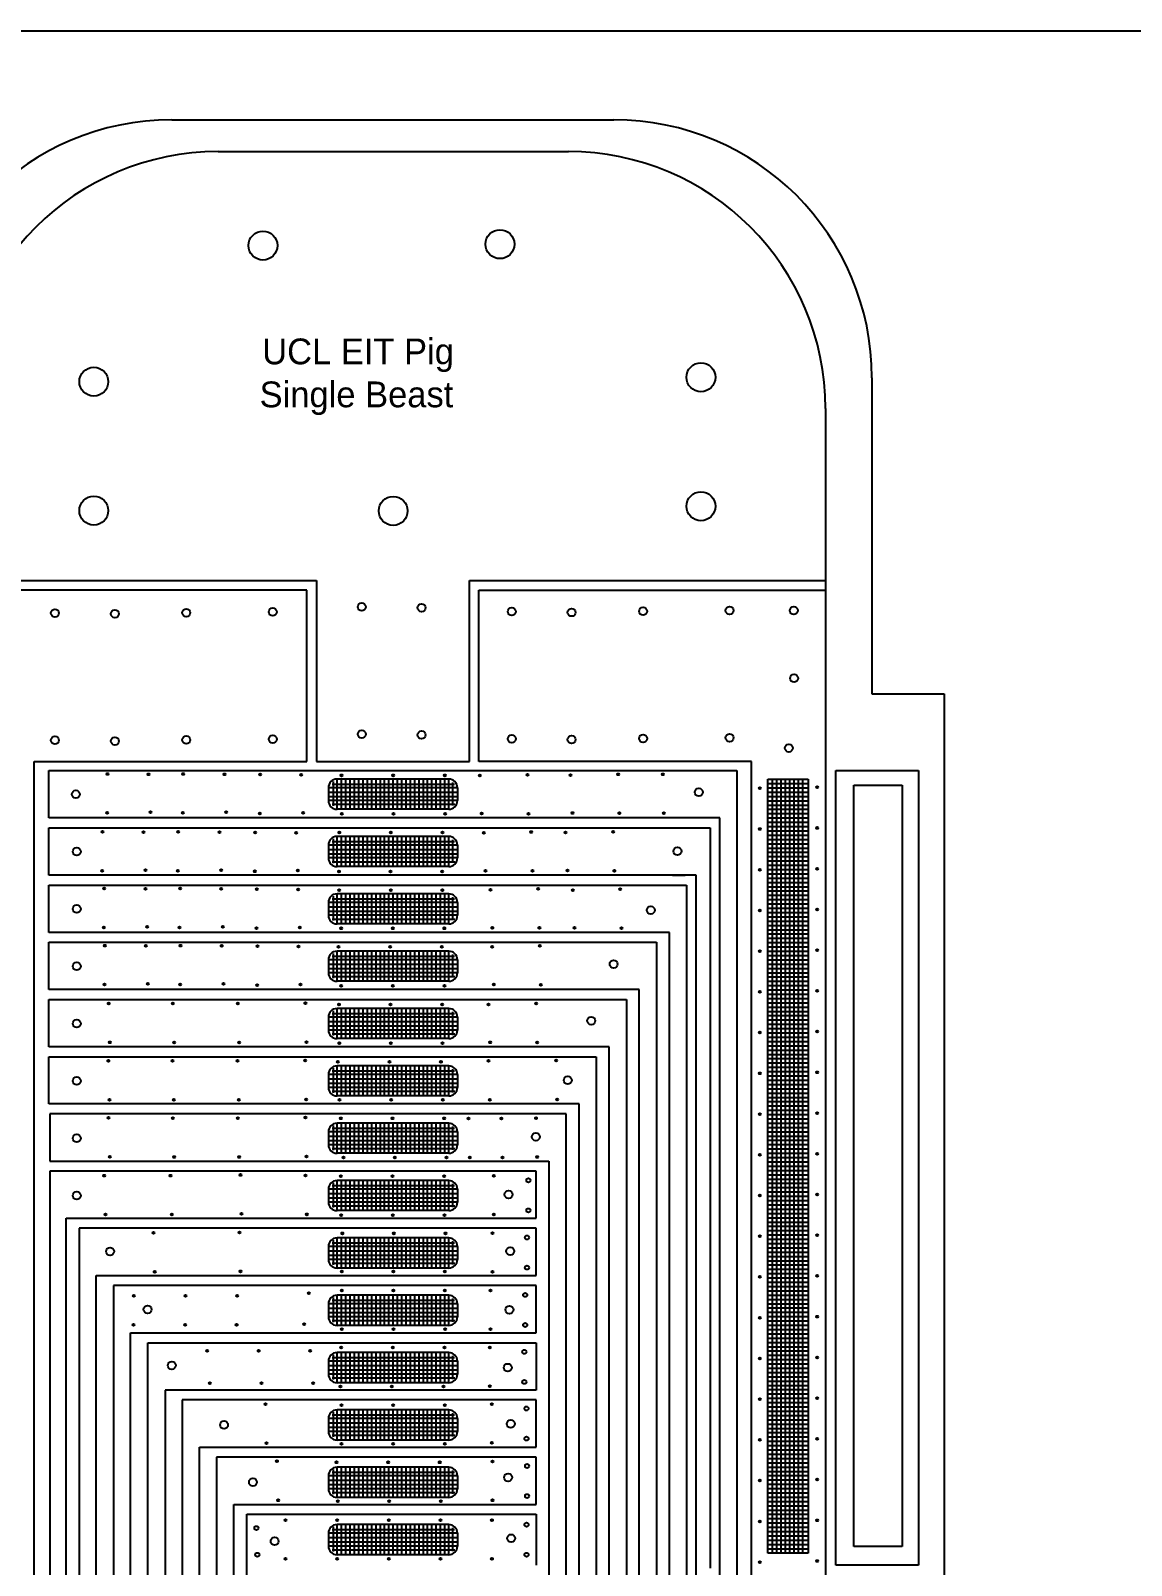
# Model space of a CAD drawing. Header units: millimetres. Extents: x 43.4 to 83.4, y 94.1 to 164.1.
# Drawn here: x 50.63 to 63.42, y 146.22 to 164.07 of the extents above; entities that cross this region are included whole.
import ezdxf

# ---------------------------------------------------------------- set-up
doc = ezdxf.new("R2010")
doc.units = ezdxf.units.MM
for name, color, linetype in [('Foil', 5, 'Continuous'), ('Opening', 1, 'Continuous'), ('Outline', 3, 'Continuous'), ('Pattern', 40, 'Continuous')]:
    doc.layers.add(name, color=color, linetype=linetype)

msp = doc.modelspace()

# ---------------------------------------------------------------- linework, layer by layer
at = {"layer": 'Foil'}
for p, q in [((43.423, 164.072), (83.423, 164.072)), ((52.806, 162.666), (56.878, 162.666)), ((59.867, 159.677), (59.867, 157.677)), ((49.806, 157.677), (53.948, 157.677)), ((53.948, 157.677), (53.948, 157.566)), ((55.726, 157.566), (55.726, 157.677)), ((55.726, 157.677), (59.867, 157.677)), ((59.867, 157.677), (59.867, 157.566)), ((53.837, 157.566), (49.806, 157.566)), ((53.837, 155.574), (53.837, 157.566)), ((53.948, 157.566), (53.948, 155.574)), ((55.726, 155.574), (55.726, 157.566)), ((55.837, 155.574), (55.837, 157.566)), ((55.837, 157.566), (59.867, 157.566)), ((59.867, 157.566), (59.867, 155.574)), ((50.665, 145.731), (50.665, 155.574)), ((50.665, 155.574), (53.337, 155.574)), ((53.337, 155.574), (53.837, 155.574)), ((53.948, 155.574), (55.726, 155.574)), ((56.337, 155.574), (55.837, 155.574)), ((56.702, 155.574), (56.337, 155.574)), ((59.008, 155.574), (56.702, 155.574)), ((59.008, 155.466), (59.008, 155.574)), ((59.867, 155.574), (59.867, 145.816)), ((50.835, 154.916), (50.835, 155.466)), ((50.835, 155.466), (56.337, 155.466)), ((56.337, 155.466), (58.837, 155.466)), ((58.837, 155.466), (58.837, 145.816)), ((59.008, 145.816), (59.008, 155.466)), ((59.986, 146.223), (59.986, 155.466)), ((59.986, 155.466), (60.949, 155.466)), ((60.196, 146.441), (60.196, 155.295)), ((60.196, 155.295), (60.759, 155.295)), ((60.759, 155.295), (60.759, 146.441)), ((60.949, 155.466), (60.949, 146.223)), ((57.742, 154.916), (50.835, 154.916)), ((50.835, 154.251), (50.835, 154.801)), ((50.835, 154.801), (57.692, 154.801)), ((57.692, 154.801), (58.252, 154.801)), ((58.252, 154.916), (57.742, 154.916)), ((58.637, 154.916), (58.252, 154.916)), ((58.252, 154.801), (58.362, 154.801)), ((58.362, 154.801), (58.527, 154.801)), ((58.527, 154.801), (58.527, 146.188)), ((58.637, 145.816), (58.637, 154.916)), ((57.572, 154.251), (50.835, 154.251)), ((58.237, 154.251), (57.572, 154.251)), ((58.087, 154.251), (58.237, 154.251)), ((58.252, 154.251), (58.237, 154.251)), ((58.362, 154.251), (58.252, 154.251)), ((58.362, 145.816), (58.362, 154.251)), ((50.835, 153.585), (50.835, 154.135)), ((50.835, 154.135), (57.52, 154.135)), ((57.52, 154.135), (58.052, 154.135)), ((58.052, 154.135), (58.252, 154.135)), ((58.252, 154.135), (58.252, 145.816)), ((57.402, 153.585), (50.835, 153.585)), ((57.902, 153.585), (57.402, 153.585)), ((58.052, 153.585), (57.902, 153.585)), ((58.052, 145.816), (58.052, 153.585)), ((50.835, 152.92), (50.835, 153.47)), ((50.835, 153.47), (57.35, 153.47)), ((57.35, 153.47), (57.702, 153.47)), ((57.702, 153.47), (57.902, 153.47)), ((57.902, 153.47), (57.902, 145.816)), ((57.232, 152.92), (50.835, 152.92)), ((50.835, 152.255), (50.835, 152.805)), ((50.835, 152.805), (57.18, 152.805)), ((57.18, 152.805), (57.352, 152.805)), ((57.552, 152.92), (57.232, 152.92)), ((57.352, 152.805), (57.552, 152.805)), ((57.702, 152.92), (57.552, 152.92)), ((57.552, 152.805), (57.552, 145.816)), ((57.702, 145.816), (57.702, 152.92)), ((57.062, 152.255), (50.835, 152.255)), ((57.352, 152.255), (57.062, 152.255)), ((57.352, 145.816), (57.352, 152.255)), ((50.835, 151.589), (50.835, 152.139)), ((50.835, 152.139), (57.01, 152.139)), ((57.01, 152.139), (57.202, 152.139)), ((57.202, 152.139), (57.202, 151.589)), ((56.892, 151.589), (50.835, 151.589)), ((57.002, 151.589), (56.892, 151.589)), ((57.002, 151.474), (57.002, 151.589)), ((57.202, 151.589), (57.202, 145.816)), ((56.852, 151.474), (50.846, 151.474)), ((50.846, 151.474), (50.846, 150.924)), ((56.852, 145.816), (56.852, 151.474)), ((57.002, 145.816), (57.002, 151.474)), ((50.846, 150.924), (56.502, 150.924)), ((56.502, 150.924), (56.652, 150.924)), ((56.652, 150.924), (56.652, 145.816)), ((56.502, 150.809), (50.846, 150.809)), ((50.846, 150.809), (50.846, 150.259)), ((56.502, 150.259), (56.502, 150.809)), ((50.846, 150.259), (50.846, 145.823)), ((51.037, 145.823), (51.037, 150.259)), ((51.037, 150.259), (51.187, 150.259)), ((51.187, 150.259), (56.502, 150.259)), ((56.502, 150.143), (51.187, 150.143)), ((51.187, 150.143), (51.187, 149.593)), ((56.502, 149.593), (56.502, 150.143)), ((51.187, 149.593), (51.187, 145.823)), ((51.387, 145.823), (51.387, 149.593)), ((51.387, 149.593), (51.587, 149.593)), ((51.587, 149.593), (56.502, 149.593)), ((56.502, 149.478), (51.587, 149.478)), ((51.587, 149.478), (51.587, 145.823)), ((56.502, 148.928), (56.502, 149.478)), ((51.787, 145.823), (51.787, 148.928)), ((51.787, 148.928), (56.502, 148.928)), ((51.987, 145.823), (51.987, 148.812)), ((51.987, 148.812), (56.502, 148.812)), ((56.502, 148.812), (56.502, 148.262)), ((56.502, 148.262), (52.187, 148.262)), ((52.187, 148.262), (52.187, 145.823)), ((56.502, 148.147), (52.387, 148.147)), ((52.387, 148.147), (52.387, 145.823)), ((56.502, 147.597), (56.502, 148.147)), ((52.587, 145.816), (52.587, 147.597)), ((52.587, 147.597), (56.502, 147.597)), ((56.502, 147.482), (52.787, 147.482)), ((52.787, 147.482), (52.787, 145.816)), ((56.502, 146.932), (56.502, 147.482)), ((52.987, 145.816), (52.987, 146.932)), ((52.987, 146.932), (56.502, 146.932)), ((53.137, 145.816), (53.137, 146.816)), ((53.137, 146.816), (56.502, 146.816)), ((56.502, 146.816), (56.502, 146.223)), ((60.759, 146.441), (60.196, 146.441)), ((60.949, 146.223), (59.986, 146.223))]:
    msp.add_line(p, q, dxfattribs=at)
for centre, radius in [((53.326, 161.573), 0.168), ((56.082, 161.589), 0.168), ((51.359, 159.99), 0.168), ((58.419, 160.041), 0.168), ((58.419, 158.541), 0.168), ((51.359, 158.49), 0.168), ((54.84, 158.487), 0.168), ((50.907, 157.299), 0.0463), ((51.604, 157.29), 0.0463), ((52.434, 157.303), 0.0463), ((53.44, 157.312), 0.0463), ((54.474, 157.37), 0.0463), ((55.17, 157.361), 0.0463), ((56.219, 157.316), 0.0463), ((56.915, 157.307), 0.0463), ((57.746, 157.32), 0.0463), ((58.752, 157.329), 0.0463), ((59.498, 157.328), 0.0463), ((59.502, 156.54), 0.0463), ((50.907, 155.819), 0.0463), ((51.604, 155.81), 0.0463), ((52.434, 155.823), 0.0463), ((53.44, 155.832), 0.0463), ((54.474, 155.89), 0.0463), ((55.17, 155.881), 0.0463), ((56.219, 155.836), 0.0463), ((56.915, 155.827), 0.0463), ((57.746, 155.84), 0.0463), ((58.752, 155.849), 0.0463), ((59.441, 155.728), 0.0463), ((51.518, 155.427), 0.0114), ((51.996, 155.423), 0.0114), ((52.399, 155.427), 0.0114), ((52.878, 155.423), 0.0114), ((53.293, 155.42), 0.0114), ((53.771, 155.417), 0.0114), ((54.24, 155.411), 0.0114), ((54.84, 155.411), 0.0114), ((55.44, 155.411), 0.0114), ((55.848, 155.408), 0.0114), ((56.402, 155.417), 0.0114), ((56.903, 155.414), 0.0114), ((57.456, 155.423), 0.0114), ((57.975, 155.423), 0.0114), ((51.15, 155.191), 0.0463), ((58.394, 155.215), 0.0463), ((59.104, 155.261), 0.0114), ((59.77, 155.273), 0.0114), ((51.514, 154.974), 0.0114), ((52.017, 154.982), 0.0114), ((52.395, 154.974), 0.0114), ((52.898, 154.982), 0.0114), ((53.288, 154.968), 0.0114), ((53.792, 154.976), 0.0114), ((54.244, 154.963), 0.0114), ((54.844, 154.963), 0.0114), ((55.444, 154.963), 0.0114), ((55.869, 154.967), 0.0114), ((56.415, 154.964), 0.0114), ((56.924, 154.973), 0.0114), ((57.47, 154.97), 0.0114), ((57.989, 154.97), 0.0114), ((51.46, 154.753), 0.0114), ((51.938, 154.75), 0.0114), ((52.341, 154.753), 0.0114), ((52.819, 154.75), 0.0114), ((53.234, 154.747), 0.0114), ((53.712, 154.744), 0.0114), ((54.214, 154.745), 0.0114), ((54.814, 154.745), 0.0114), ((55.414, 154.745), 0.0114), ((55.893, 154.742), 0.0114), ((56.446, 154.752), 0.0114), ((56.845, 154.745), 0.0114), ((57.398, 154.755), 0.0114), ((59.104, 154.787), 0.0114), ((59.77, 154.799), 0.0114), ((58.145, 154.529), 0.0463), ((51.161, 154.524), 0.0463), ((51.455, 154.301), 0.0114), ((51.959, 154.309), 0.0114), ((52.336, 154.301), 0.0114), ((52.84, 154.309), 0.0114), ((53.23, 154.295), 0.0114), ((53.733, 154.303), 0.0114), ((54.21, 154.293), 0.0114), ((54.81, 154.293), 0.0114), ((55.41, 154.293), 0.0114), ((55.913, 154.301), 0.0114), ((56.46, 154.299), 0.0114), ((56.866, 154.304), 0.0114), ((57.412, 154.302), 0.0114), ((59.104, 154.313), 0.0114), ((59.77, 154.325), 0.0114), ((51.481, 154.094), 0.0114), ((51.959, 154.09), 0.0114), ((52.362, 154.094), 0.0114), ((52.84, 154.09), 0.0114), ((53.255, 154.087), 0.0114), ((53.734, 154.084), 0.0114), ((54.212, 154.075), 0.0114), ((54.812, 154.075), 0.0114), ((55.412, 154.075), 0.0114), ((55.973, 154.08), 0.0114), ((56.526, 154.09), 0.0114), ((56.928, 154.077), 0.0114), ((57.481, 154.087), 0.0114), ((51.161, 153.857), 0.0463), ((57.836, 153.843), 0.0463), ((59.77, 153.852), 0.0114), ((59.104, 153.84), 0.0114), ((51.476, 153.641), 0.0114), ((51.98, 153.649), 0.0114), ((52.357, 153.641), 0.0114), ((52.861, 153.649), 0.0114), ((53.251, 153.635), 0.0114), ((53.754, 153.643), 0.0114), ((54.235, 153.632), 0.0114), ((54.835, 153.632), 0.0114), ((55.435, 153.632), 0.0114), ((55.993, 153.639), 0.0114), ((56.54, 153.637), 0.0114), ((56.949, 153.636), 0.0114), ((57.495, 153.634), 0.0114), ((51.487, 153.43), 0.0114), ((51.965, 153.427), 0.0114), ((52.368, 153.43), 0.0114), ((52.846, 153.427), 0.0114), ((53.262, 153.424), 0.0114), ((53.74, 153.421), 0.0114), ((54.205, 153.417), 0.0114), ((54.805, 153.417), 0.0114), ((55.405, 153.417), 0.0114), ((55.99, 153.418), 0.0114), ((56.544, 153.428), 0.0114), ((59.104, 153.366), 0.0114), ((59.77, 153.378), 0.0114), ((51.161, 153.19), 0.0463), ((57.404, 153.216), 0.0463), ((51.482, 152.978), 0.0114), ((51.986, 152.986), 0.0114), ((52.364, 152.978), 0.0114), ((52.867, 152.986), 0.0114), ((53.257, 152.972), 0.0114), ((53.761, 152.98), 0.0114), ((54.237, 152.964), 0.0114), ((54.837, 152.964), 0.0114), ((55.437, 152.964), 0.0114), ((56.011, 152.977), 0.0114), ((56.557, 152.975), 0.0114), ((59.104, 152.892), 0.0114), ((59.77, 152.904), 0.0114), ((51.532, 152.759), 0.0114), ((52.279, 152.756), 0.0114), ((53.034, 152.756), 0.0114), ((53.819, 152.762), 0.0114), ((54.21, 152.746), 0.0114), ((54.81, 152.746), 0.0114), ((55.41, 152.746), 0.0114), ((55.949, 152.747), 0.0114), ((56.502, 152.757), 0.0114), ((51.161, 152.524), 0.0463), ((57.143, 152.557), 0.0463), ((59.77, 152.431), 0.0114), ((51.545, 152.306), 0.0114), ((52.292, 152.303), 0.0114), ((53.048, 152.303), 0.0114), ((53.833, 152.309), 0.0114), ((54.214, 152.296), 0.0114), ((54.814, 152.296), 0.0114), ((55.414, 152.296), 0.0114), ((55.969, 152.306), 0.0114), ((56.516, 152.304), 0.0114), ((59.104, 152.419), 0.0114), ((51.528, 152.092), 0.0114), ((52.275, 152.089), 0.0114), ((53.031, 152.089), 0.0114), ((53.816, 152.094), 0.0114), ((54.196, 152.079), 0.0114), ((54.796, 152.079), 0.0114), ((55.396, 152.079), 0.0114), ((55.949, 152.089), 0.0114), ((56.734, 152.094), 0.0114), ((51.161, 151.857), 0.0463), ((56.87, 151.865), 0.0463), ((59.104, 151.945), 0.0114), ((59.77, 151.957), 0.0114), ((51.542, 151.638), 0.0114), ((52.289, 151.636), 0.0114), ((53.045, 151.636), 0.0114), ((53.829, 151.641), 0.0114), ((54.217, 151.638), 0.0114), ((54.817, 151.638), 0.0114), ((55.417, 151.638), 0.0114), ((55.963, 151.636), 0.0114), ((56.748, 151.641), 0.0114), ((51.531, 151.428), 0.0114), ((52.278, 151.425), 0.0114), ((53.034, 151.425), 0.0114), ((53.819, 151.431), 0.0114), ((54.233, 151.422), 0.0114), ((54.833, 151.422), 0.0114), ((55.433, 151.422), 0.0114), ((55.717, 151.419), 0.0114), ((56.098, 151.419), 0.0114), ((56.501, 151.425), 0.0114), ((59.104, 151.471), 0.0114), ((59.77, 151.483), 0.0114), ((51.161, 151.19), 0.0463), ((56.499, 151.207), 0.0463), ((59.104, 150.998), 0.0114), ((59.77, 151.01), 0.0114), ((51.545, 150.975), 0.0114), ((52.292, 150.972), 0.0114), ((53.048, 150.972), 0.0114), ((53.832, 150.978), 0.0114), ((54.261, 150.967), 0.0114), ((54.861, 150.967), 0.0114), ((55.461, 150.967), 0.0114), ((55.73, 150.966), 0.0114), ((56.112, 150.966), 0.0114), ((56.515, 150.972), 0.0114), ((51.481, 150.755), 0.0114), ((52.252, 150.755), 0.0114), ((53.064, 150.763), 0.0114), ((53.821, 150.758), 0.0114), ((54.233, 150.75), 0.0114), ((54.833, 150.75), 0.0114), ((55.433, 150.75), 0.0114), ((56.01, 150.752), 0.0114), ((56.413, 150.701), 0.0239), ((51.161, 150.523), 0.0463), ((56.182, 150.536), 0.0463), ((59.104, 150.524), 0.0114), ((59.77, 150.536), 0.0114), ((51.494, 150.302), 0.0114), ((52.266, 150.302), 0.0114), ((53.077, 150.31), 0.0114), ((53.835, 150.305), 0.0114), ((54.237, 150.297), 0.0114), ((54.837, 150.297), 0.0114), ((55.437, 150.297), 0.0114), ((56.01, 150.302), 0.0114), ((56.413, 150.351), 0.0239), ((52.053, 150.089), 0.0114), ((53.052, 150.095), 0.0114), ((54.249, 150.084), 0.0114), ((54.849, 150.084), 0.0114), ((55.449, 150.084), 0.0114), ((55.994, 150.087), 0.0114), ((56.396, 150.036), 0.0239), ((59.104, 150.05), 0.0114), ((59.77, 150.062), 0.0114), ((51.548, 149.874), 0.0463), ((56.202, 149.877), 0.0463), ((52.067, 149.636), 0.0114), ((53.066, 149.642), 0.0114), ((54.242, 149.639), 0.0114), ((54.842, 149.639), 0.0114), ((55.442, 149.639), 0.0114), ((55.994, 149.637), 0.0114), ((56.396, 149.686), 0.0239), ((59.104, 149.577), 0.0114), ((59.77, 149.589), 0.0114), ((53.86, 149.389), 0.0114), ((54.242, 149.418), 0.0114), ((54.842, 149.418), 0.0114), ((55.442, 149.418), 0.0114), ((55.972, 149.419), 0.0114), ((51.825, 149.358), 0.0114), ((51.985, 149.2), 0.0463), ((52.425, 149.358), 0.0114), ((53.025, 149.358), 0.0114), ((56.192, 149.196), 0.0463), ((56.375, 149.368), 0.0239), ((56.375, 149.018), 0.0239), ((59.104, 149.103), 0.0114), ((59.77, 149.115), 0.0114), ((51.82, 149.021), 0.0114), ((52.42, 149.021), 0.0114), ((53.02, 149.021), 0.0114), ((53.805, 149.029), 0.0114), ((54.244, 148.968), 0.0114), ((54.844, 148.968), 0.0114), ((55.444, 148.968), 0.0114), ((55.972, 148.969), 0.0114), ((52.676, 148.717), 0.0114), ((53.276, 148.717), 0.0114), ((53.876, 148.717), 0.0114), ((54.237, 148.757), 0.0114), ((54.837, 148.757), 0.0114), ((55.437, 148.757), 0.0114), ((55.963, 148.757), 0.0114), ((56.365, 148.706), 0.0239), ((52.266, 148.548), 0.0463), ((56.172, 148.522), 0.0463), ((59.104, 148.629), 0.0114), ((59.77, 148.641), 0.0114), ((52.709, 148.342), 0.0114), ((53.309, 148.342), 0.0114), ((53.909, 148.342), 0.0114), ((56.365, 148.356), 0.0239), ((54.226, 148.302), 0.0114), ((54.826, 148.302), 0.0114), ((55.426, 148.302), 0.0114), ((55.963, 148.307), 0.0114), ((59.104, 148.156), 0.0114), ((59.77, 148.167), 0.0114), ((53.354, 148.098), 0.0114), ((54.24, 148.087), 0.0114), ((54.84, 148.087), 0.0114), ((55.44, 148.087), 0.0114), ((55.988, 148.098), 0.0114), ((56.39, 148.047), 0.0239), ((52.873, 147.856), 0.0463), ((56.207, 147.868), 0.0463), ((53.368, 147.645), 0.0114), ((54.24, 147.636), 0.0114), ((54.84, 147.636), 0.0114), ((55.44, 147.636), 0.0114), ((55.988, 147.648), 0.0114), ((56.39, 147.697), 0.0239), ((59.104, 147.682), 0.0114), ((59.77, 147.694), 0.0114), ((53.489, 147.433), 0.0114), ((55.994, 147.429), 0.0114), ((54.181, 147.421), 0.0114), ((54.781, 147.421), 0.0114), ((55.381, 147.421), 0.0114), ((56.177, 147.246), 0.0463), ((56.397, 147.378), 0.0239), ((53.21, 147.19), 0.0463), ((59.104, 147.208), 0.0114), ((59.77, 147.22), 0.0114), ((53.503, 146.979), 0.0114), ((54.195, 146.968), 0.0114), ((54.795, 146.968), 0.0114), ((55.395, 146.968), 0.0114), ((55.994, 146.979), 0.0114), ((56.397, 147.028), 0.0239), ((53.589, 146.747), 0.0114), ((54.189, 146.747), 0.0114), ((54.789, 146.747), 0.0114), ((55.389, 146.747), 0.0114), ((55.989, 146.747), 0.0114), ((59.104, 146.734), 0.0114), ((59.77, 146.746), 0.0114), ((53.25, 146.656), 0.0239), ((53.462, 146.503), 0.0463), ((56.212, 146.537), 0.0463), ((56.391, 146.696), 0.0239), ((53.26, 146.346), 0.0239), ((56.391, 146.346), 0.0239), ((53.589, 146.297), 0.0114), ((54.189, 146.297), 0.0114), ((54.789, 146.297), 0.0114), ((55.389, 146.297), 0.0114), ((55.989, 146.297), 0.0114), ((59.104, 146.261), 0.0114), ((59.77, 146.273), 0.0114)]:
    msp.add_circle(centre, radius, dxfattribs=at)
for centre, radius, start, end in [((52.806, 159.666), 3, 90, 180), ((56.878, 159.677), 2.989, 0, 90)]:
    msp.add_arc(centre, radius, start, end, dxfattribs=at)
at = {"layer": 'Opening'}
for p, q in [((43.423, 164.072), (83.423, 164.072)), ((43.423, 164.072), (83.423, 164.072)), ((54.837, 155.367), (54.187, 155.367)), ((55.487, 155.367), (54.837, 155.367)), ((59.198, 146.366), (59.198, 155.366)), ((59.198, 155.366), (59.664, 155.366)), ((59.664, 155.366), (59.664, 146.366)), ((54.087, 155.267), (54.087, 155.117)), ((55.587, 155.267), (55.587, 155.117)), ((55.487, 155.017), (54.187, 155.017)), ((54.087, 154.6), (54.087, 154.45)), ((54.837, 154.7), (54.187, 154.7)), ((55.487, 154.7), (54.837, 154.7)), ((55.587, 154.6), (55.587, 154.45)), ((55.487, 154.35), (54.187, 154.35)), ((54.087, 153.933), (54.087, 153.783)), ((54.837, 154.033), (54.187, 154.033)), ((55.487, 154.033), (54.837, 154.033)), ((55.587, 153.933), (55.587, 153.783)), ((55.487, 153.683), (54.187, 153.683)), ((54.837, 153.366), (54.187, 153.366)), ((55.487, 153.366), (54.837, 153.366)), ((54.087, 153.266), (54.087, 153.116)), ((55.587, 153.266), (55.587, 153.116)), ((55.487, 153.016), (54.187, 153.016)), ((54.837, 152.699), (54.187, 152.699)), ((55.487, 152.699), (54.837, 152.699)), ((54.087, 152.599), (54.087, 152.449)), ((55.587, 152.599), (55.587, 152.449)), ((55.487, 152.349), (54.187, 152.349)), ((54.087, 151.932), (54.087, 151.782)), ((54.837, 152.032), (54.187, 152.032)), ((55.487, 152.032), (54.837, 152.032)), ((55.587, 151.932), (55.587, 151.782)), ((55.487, 151.682), (54.187, 151.682)), ((54.837, 151.365), (54.187, 151.365)), ((55.487, 151.365), (54.837, 151.365)), ((54.087, 151.265), (54.087, 151.115)), ((55.587, 151.265), (55.587, 151.115)), ((55.487, 151.015), (54.187, 151.015)), ((54.837, 150.698), (54.187, 150.698)), ((55.487, 150.698), (54.837, 150.698)), ((54.087, 150.598), (54.087, 150.448)), ((55.587, 150.598), (55.587, 150.448)), ((55.487, 150.348), (54.187, 150.348)), ((54.837, 150.031), (54.187, 150.031)), ((55.487, 150.031), (54.837, 150.031)), ((54.087, 149.931), (54.087, 149.781)), ((55.587, 149.931), (55.587, 149.781)), ((55.487, 149.681), (54.187, 149.681)), ((54.087, 149.264), (54.087, 149.114)), ((54.837, 149.364), (54.187, 149.364)), ((55.487, 149.364), (54.837, 149.364)), ((55.587, 149.264), (55.587, 149.114)), ((55.487, 149.014), (54.187, 149.014)), ((54.837, 148.697), (54.187, 148.697)), ((55.487, 148.697), (54.837, 148.697)), ((54.087, 148.597), (54.087, 148.447)), ((55.587, 148.597), (55.587, 148.447)), ((55.487, 148.347), (54.187, 148.347)), ((54.837, 148.03), (54.187, 148.03)), ((55.487, 148.03), (54.837, 148.03)), ((54.087, 147.93), (54.087, 147.78)), ((55.587, 147.93), (55.587, 147.78)), ((55.487, 147.68), (54.187, 147.68)), ((54.087, 147.263), (54.087, 147.113)), ((54.837, 147.363), (54.187, 147.363)), ((55.487, 147.363), (54.837, 147.363)), ((55.587, 147.263), (55.587, 147.113)), ((55.487, 147.013), (54.187, 147.013)), ((54.087, 146.596), (54.087, 146.446)), ((54.837, 146.696), (54.187, 146.696)), ((55.487, 146.696), (54.837, 146.696)), ((55.587, 146.596), (55.587, 146.446)), ((59.664, 146.366), (59.198, 146.366)), ((55.487, 146.346), (54.187, 146.346))]:
    msp.add_line(p, q, dxfattribs=at)
for centre, start, end in [((54.187, 155.267), 90, 180), ((55.487, 155.267), 0, 90), ((54.187, 155.117), 180, 270), ((55.487, 155.117), 270, 0), ((54.187, 154.6), 90, 180), ((55.487, 154.6), 0, 90), ((54.187, 154.45), 180, 270), ((55.487, 154.45), 270, 360), ((54.187, 153.933), 90, 180), ((55.487, 153.933), 0, 90), ((54.187, 153.783), 180, 270), ((55.487, 153.783), 270, 0), ((54.187, 153.266), 90, 180), ((55.487, 153.266), 0, 90), ((54.187, 153.116), 180, 270), ((55.487, 153.116), 270, 360), ((54.187, 152.599), 90, 180), ((55.487, 152.599), 0, 90), ((54.187, 152.449), 180, 270), ((55.487, 152.449), 270, 0), ((54.187, 151.932), 90, 180), ((55.487, 151.932), 0, 90), ((54.187, 151.782), 180, 270), ((55.487, 151.782), 270, 0), ((54.187, 151.265), 90, 180), ((55.487, 151.265), 0, 90), ((54.187, 151.115), 180, 270), ((55.487, 151.115), 270, 360), ((54.187, 150.598), 90, 180), ((55.487, 150.598), 0, 90), ((54.187, 150.448), 180, 270), ((55.487, 150.448), 270, 0), ((54.187, 149.931), 90, 180), ((55.487, 149.931), 0, 90), ((54.187, 149.781), 180, 270), ((55.487, 149.781), 270, 360), ((54.187, 149.264), 90, 180), ((55.487, 149.264), 0, 90), ((54.187, 149.114), 180, 270), ((55.487, 149.114), 270, 0), ((54.187, 148.597), 90, 180), ((55.487, 148.597), 0, 90), ((54.187, 148.447), 180, 270), ((55.487, 148.447), 270, 360), ((54.187, 147.93), 90, 180), ((55.487, 147.93), 0, 90), ((54.187, 147.78), 180, 270), ((55.487, 147.78), 270, 0), ((54.187, 147.263), 90, 180), ((55.487, 147.263), 0, 90), ((54.187, 147.113), 180, 270), ((55.487, 147.113), 270, 360), ((54.187, 146.596), 90, 180), ((55.487, 146.596), 0, 90), ((54.187, 146.446), 180, 270), ((55.487, 146.446), 270, 0)]:
    msp.add_arc(centre, 0.1, start, end, dxfattribs=at)
at = {"layer": 'Outline'}
for p, q in [((43.423, 164.072), (83.423, 164.072)), ((52.265, 163.036), (57.407, 163.036)), ((60.407, 160.036), (60.407, 156.358)), ((60.407, 156.358), (61.249, 156.358)), ((61.249, 156.358), (61.249, 145.292))]:
    msp.add_line(p, q, dxfattribs=at)
for centre, start, end in [((52.265, 160.036), 90, 180), ((57.407, 160.036), 0, 90)]:
    msp.add_arc(centre, 3, start, end, dxfattribs=at)
at = {"layer": 'Pattern'}
for p, q in [((43.423, 164.072), (83.423, 164.072)), ((54.132, 155.31), (55.554, 155.31)), ((54.144, 155.341), (54.144, 155.055)), ((54.187, 155.017), (54.187, 155.367)), ((54.237, 155.367), (54.237, 155.017)), ((54.287, 155.367), (54.287, 155.017)), ((54.337, 155.367), (54.337, 155.017)), ((54.387, 155.367), (54.387, 155.017)), ((54.437, 155.367), (54.437, 155.017)), ((54.487, 155.367), (54.487, 155.017)), ((54.537, 155.367), (54.537, 155.017)), ((54.587, 155.367), (54.587, 155.017)), ((54.637, 155.367), (54.637, 155.017)), ((54.687, 155.367), (54.687, 155.017)), ((54.737, 155.367), (54.737, 155.017)), ((54.787, 155.367), (54.787, 155.017)), ((54.837, 155.367), (54.837, 155.017)), ((54.887, 155.367), (54.887, 155.017)), ((54.937, 155.367), (54.937, 155.017)), ((54.987, 155.367), (54.987, 155.017)), ((55.037, 155.367), (55.037, 155.017)), ((55.087, 155.367), (55.087, 155.017)), ((55.137, 155.367), (55.137, 155.017)), ((55.187, 155.367), (55.187, 155.017)), ((55.237, 155.367), (55.237, 155.017)), ((55.287, 155.367), (55.287, 155.017)), ((55.337, 155.367), (55.337, 155.017)), ((55.387, 155.367), (55.387, 155.017)), ((55.437, 155.367), (55.437, 155.017)), ((55.487, 155.017), (55.487, 155.367)), ((55.53, 155.328), (55.53, 155.059)), ((59.198, 155.316), (59.664, 155.316)), ((59.248, 155.366), (59.248, 146.366)), ((59.298, 155.366), (59.298, 146.366)), ((59.348, 155.366), (59.348, 146.366)), ((59.398, 155.366), (59.398, 146.366)), ((59.448, 155.366), (59.448, 146.366)), ((59.498, 155.366), (59.498, 146.366)), ((59.548, 155.366), (59.548, 146.366)), ((59.598, 155.366), (59.598, 146.366)), ((55.587, 155.267), (54.087, 155.267)), ((54.087, 155.217), (55.587, 155.217)), ((54.087, 155.167), (55.587, 155.167)), ((55.587, 155.117), (54.087, 155.117)), ((59.198, 155.266), (59.664, 155.266)), ((59.198, 155.216), (59.664, 155.216)), ((59.198, 155.166), (59.664, 155.166)), ((59.198, 155.116), (59.664, 155.116)), ((54.129, 155.074), (55.558, 155.074)), ((59.198, 155.066), (59.664, 155.066)), ((59.198, 155.016), (59.664, 155.016)), ((59.198, 154.966), (59.664, 154.966)), ((59.198, 154.916), (59.664, 154.916)), ((59.198, 154.866), (59.664, 154.866)), ((59.198, 154.816), (59.664, 154.816)), ((59.198, 154.766), (59.664, 154.766)), ((55.587, 154.6), (54.087, 154.6)), ((54.132, 154.643), (55.554, 154.643)), ((54.144, 154.674), (54.144, 154.388)), ((54.187, 154.35), (54.187, 154.7)), ((54.237, 154.7), (54.237, 154.35)), ((54.287, 154.7), (54.287, 154.35)), ((54.337, 154.7), (54.337, 154.35)), ((54.387, 154.7), (54.387, 154.35)), ((54.437, 154.7), (54.437, 154.35)), ((54.487, 154.7), (54.487, 154.35)), ((54.537, 154.7), (54.537, 154.35)), ((54.587, 154.7), (54.587, 154.35)), ((54.637, 154.7), (54.637, 154.35)), ((54.687, 154.7), (54.687, 154.35)), ((54.737, 154.7), (54.737, 154.35)), ((54.787, 154.7), (54.787, 154.35)), ((54.837, 154.7), (54.837, 154.35)), ((54.887, 154.7), (54.887, 154.35)), ((54.937, 154.7), (54.937, 154.35)), ((54.987, 154.7), (54.987, 154.35)), ((55.037, 154.7), (55.037, 154.35)), ((55.087, 154.7), (55.087, 154.35)), ((55.137, 154.7), (55.137, 154.35)), ((55.187, 154.7), (55.187, 154.35)), ((55.237, 154.7), (55.237, 154.35)), ((55.287, 154.7), (55.287, 154.35)), ((55.337, 154.7), (55.337, 154.35)), ((55.387, 154.7), (55.387, 154.35)), ((55.437, 154.7), (55.437, 154.35)), ((55.487, 154.35), (55.487, 154.7)), ((55.53, 154.661), (55.53, 154.392)), ((59.198, 154.716), (59.664, 154.716)), ((59.198, 154.666), (59.664, 154.666)), ((59.198, 154.616), (59.664, 154.616)), ((54.087, 154.55), (55.587, 154.55)), ((54.087, 154.5), (55.587, 154.5)), ((55.587, 154.45), (54.087, 154.45)), ((54.129, 154.407), (55.558, 154.407)), ((59.198, 154.566), (59.664, 154.566)), ((59.198, 154.516), (59.664, 154.516)), ((59.198, 154.466), (59.664, 154.466)), ((59.198, 154.416), (59.664, 154.416)), ((59.198, 154.366), (59.664, 154.366)), ((59.198, 154.316), (59.664, 154.316)), ((59.198, 154.266), (59.664, 154.266)), ((59.198, 154.216), (59.664, 154.216)), ((59.198, 154.166), (59.664, 154.166)), ((59.198, 154.116), (59.664, 154.116)), ((59.198, 154.066), (59.664, 154.066)), ((55.587, 153.933), (54.087, 153.933)), ((54.087, 153.883), (55.587, 153.883)), ((54.132, 153.976), (55.554, 153.976)), ((54.144, 154.007), (54.144, 153.721)), ((54.187, 153.683), (54.187, 154.033)), ((54.237, 154.033), (54.237, 153.683)), ((54.287, 154.033), (54.287, 153.683)), ((54.337, 154.033), (54.337, 153.683)), ((54.387, 154.033), (54.387, 153.683)), ((54.437, 154.033), (54.437, 153.683)), ((54.487, 154.033), (54.487, 153.683)), ((54.537, 154.033), (54.537, 153.683)), ((54.587, 154.033), (54.587, 153.683)), ((54.637, 154.033), (54.637, 153.683)), ((54.687, 154.033), (54.687, 153.683)), ((54.737, 154.033), (54.737, 153.683)), ((54.787, 154.033), (54.787, 153.683)), ((54.837, 154.033), (54.837, 153.683)), ((54.887, 154.033), (54.887, 153.683)), ((54.937, 154.033), (54.937, 153.683)), ((54.987, 154.033), (54.987, 153.683)), ((55.037, 154.033), (55.037, 153.683)), ((55.087, 154.033), (55.087, 153.683)), ((55.137, 154.033), (55.137, 153.683)), ((55.187, 154.033), (55.187, 153.683)), ((55.237, 154.033), (55.237, 153.683)), ((55.287, 154.033), (55.287, 153.683)), ((55.337, 154.033), (55.337, 153.683)), ((55.387, 154.033), (55.387, 153.683)), ((55.437, 154.033), (55.437, 153.683)), ((55.487, 153.683), (55.487, 154.033)), ((55.53, 153.994), (55.53, 153.725)), ((59.198, 154.016), (59.664, 154.016)), ((59.198, 153.966), (59.664, 153.966)), ((59.198, 153.916), (59.664, 153.916)), ((59.198, 153.866), (59.664, 153.866)), ((54.087, 153.833), (55.587, 153.833)), ((55.587, 153.783), (54.087, 153.783)), ((54.129, 153.74), (55.558, 153.74)), ((59.198, 153.816), (59.664, 153.816)), ((59.198, 153.766), (59.664, 153.766)), ((59.198, 153.716), (59.664, 153.716)), ((59.198, 153.666), (59.664, 153.666)), ((59.198, 153.616), (59.664, 153.616)), ((59.198, 153.566), (59.664, 153.566)), ((59.198, 153.516), (59.664, 153.516)), ((54.144, 153.34), (54.144, 153.054)), ((54.187, 153.016), (54.187, 153.366)), ((54.237, 153.366), (54.237, 153.016)), ((54.287, 153.366), (54.287, 153.016)), ((54.337, 153.366), (54.337, 153.016)), ((54.387, 153.366), (54.387, 153.016)), ((54.437, 153.366), (54.437, 153.016)), ((54.487, 153.366), (54.487, 153.016)), ((54.537, 153.366), (54.537, 153.016)), ((54.587, 153.366), (54.587, 153.016)), ((54.637, 153.366), (54.637, 153.016)), ((54.687, 153.366), (54.687, 153.016)), ((54.737, 153.366), (54.737, 153.016)), ((54.787, 153.366), (54.787, 153.016)), ((54.837, 153.366), (54.837, 153.016)), ((54.887, 153.366), (54.887, 153.016)), ((54.937, 153.366), (54.937, 153.016)), ((54.987, 153.366), (54.987, 153.016)), ((55.037, 153.366), (55.037, 153.016)), ((55.087, 153.366), (55.087, 153.016)), ((55.137, 153.366), (55.137, 153.016)), ((55.187, 153.366), (55.187, 153.016)), ((55.237, 153.366), (55.237, 153.016)), ((55.287, 153.366), (55.287, 153.016)), ((55.337, 153.366), (55.337, 153.016)), ((55.387, 153.366), (55.387, 153.016)), ((55.437, 153.366), (55.437, 153.016)), ((55.487, 153.016), (55.487, 153.366)), ((55.53, 153.327), (55.53, 153.058)), ((59.198, 153.466), (59.664, 153.466)), ((59.198, 153.416), (59.664, 153.416)), ((59.198, 153.366), (59.664, 153.366)), ((55.587, 153.266), (54.087, 153.266)), ((54.087, 153.216), (55.587, 153.216)), ((54.087, 153.166), (55.587, 153.166)), ((54.132, 153.309), (55.554, 153.309)), ((59.198, 153.316), (59.664, 153.316)), ((59.198, 153.266), (59.664, 153.266)), ((59.198, 153.216), (59.664, 153.216)), ((59.198, 153.166), (59.664, 153.166)), ((55.587, 153.116), (54.087, 153.116)), ((54.129, 153.073), (55.558, 153.073)), ((59.198, 153.116), (59.664, 153.116)), ((59.198, 153.066), (59.664, 153.066)), ((59.198, 153.016), (59.664, 153.016)), ((59.198, 152.966), (59.664, 152.966)), ((59.198, 152.916), (59.664, 152.916)), ((59.198, 152.866), (59.664, 152.866)), ((59.198, 152.816), (59.664, 152.816)), ((54.132, 152.642), (55.554, 152.642)), ((54.144, 152.673), (54.144, 152.387)), ((54.187, 152.349), (54.187, 152.699)), ((54.237, 152.699), (54.237, 152.349)), ((54.287, 152.699), (54.287, 152.349)), ((54.337, 152.699), (54.337, 152.349)), ((54.387, 152.699), (54.387, 152.349)), ((54.437, 152.699), (54.437, 152.349)), ((54.487, 152.699), (54.487, 152.349)), ((54.537, 152.699), (54.537, 152.349)), ((54.587, 152.699), (54.587, 152.349)), ((54.637, 152.699), (54.637, 152.349)), ((54.687, 152.699), (54.687, 152.349)), ((54.737, 152.699), (54.737, 152.349)), ((54.787, 152.699), (54.787, 152.349)), ((54.837, 152.699), (54.837, 152.349)), ((54.887, 152.699), (54.887, 152.349)), ((54.937, 152.699), (54.937, 152.349)), ((54.987, 152.699), (54.987, 152.349)), ((55.037, 152.699), (55.037, 152.349)), ((55.087, 152.699), (55.087, 152.349)), ((55.137, 152.699), (55.137, 152.349)), ((55.187, 152.699), (55.187, 152.349)), ((55.237, 152.699), (55.237, 152.349)), ((55.287, 152.699), (55.287, 152.349)), ((55.337, 152.699), (55.337, 152.349)), ((55.387, 152.699), (55.387, 152.349)), ((55.437, 152.699), (55.437, 152.349)), ((55.487, 152.349), (55.487, 152.699)), ((55.53, 152.66), (55.53, 152.391)), ((59.198, 152.766), (59.664, 152.766)), ((59.198, 152.716), (59.664, 152.716)), ((59.198, 152.666), (59.664, 152.666)), ((59.198, 152.616), (59.664, 152.616)), ((55.587, 152.599), (54.087, 152.599)), ((54.087, 152.549), (55.587, 152.549)), ((54.087, 152.499), (55.587, 152.499)), ((55.587, 152.449), (54.087, 152.449)), ((59.198, 152.566), (59.664, 152.566)), ((59.198, 152.516), (59.664, 152.516)), ((59.198, 152.466), (59.664, 152.466)), ((54.129, 152.406), (55.558, 152.406)), ((59.198, 152.416), (59.664, 152.416)), ((59.198, 152.366), (59.664, 152.366)), ((59.198, 152.316), (59.664, 152.316)), ((59.198, 152.266), (59.664, 152.266)), ((59.198, 152.216), (59.664, 152.216)), ((59.198, 152.166), (59.664, 152.166)), ((59.198, 152.116), (59.664, 152.116)), ((55.587, 151.932), (54.087, 151.932)), ((54.132, 151.975), (55.554, 151.975)), ((54.144, 152.006), (54.144, 151.72)), ((54.187, 151.682), (54.187, 152.032)), ((54.237, 152.032), (54.237, 151.682)), ((54.287, 152.032), (54.287, 151.682)), ((54.337, 152.032), (54.337, 151.682)), ((54.387, 152.032), (54.387, 151.682)), ((54.437, 152.032), (54.437, 151.682)), ((54.487, 152.032), (54.487, 151.682)), ((54.537, 152.032), (54.537, 151.682)), ((54.587, 152.032), (54.587, 151.682)), ((54.637, 152.032), (54.637, 151.682)), ((54.687, 152.032), (54.687, 151.682)), ((54.737, 152.032), (54.737, 151.682)), ((54.787, 152.032), (54.787, 151.682)), ((54.837, 152.032), (54.837, 151.682)), ((54.887, 152.032), (54.887, 151.682)), ((54.937, 152.032), (54.937, 151.682)), ((54.987, 152.032), (54.987, 151.682)), ((55.037, 152.032), (55.037, 151.682)), ((55.087, 152.032), (55.087, 151.682)), ((55.137, 152.032), (55.137, 151.682)), ((55.187, 152.032), (55.187, 151.682)), ((55.237, 152.032), (55.237, 151.682)), ((55.287, 152.032), (55.287, 151.682)), ((55.337, 152.032), (55.337, 151.682)), ((55.387, 152.032), (55.387, 151.682)), ((55.437, 152.032), (55.437, 151.682)), ((55.487, 151.682), (55.487, 152.032)), ((55.53, 151.993), (55.53, 151.724)), ((59.198, 152.066), (59.664, 152.066)), ((59.198, 152.016), (59.664, 152.016)), ((59.198, 151.966), (59.664, 151.966)), ((59.198, 151.916), (59.664, 151.916)), ((54.087, 151.882), (55.587, 151.882)), ((54.087, 151.832), (55.587, 151.832)), ((55.587, 151.782), (54.087, 151.782)), ((54.129, 151.739), (55.558, 151.739)), ((59.198, 151.866), (59.664, 151.866)), ((59.198, 151.816), (59.664, 151.816)), ((59.198, 151.766), (59.664, 151.766)), ((59.198, 151.716), (59.664, 151.716)), ((59.198, 151.666), (59.664, 151.666)), ((59.198, 151.616), (59.664, 151.616)), ((59.198, 151.566), (59.664, 151.566)), ((54.187, 151.015), (54.187, 151.365)), ((54.237, 151.365), (54.237, 151.015)), ((54.287, 151.365), (54.287, 151.015)), ((54.337, 151.365), (54.337, 151.015)), ((54.387, 151.365), (54.387, 151.015)), ((54.437, 151.365), (54.437, 151.015)), ((54.487, 151.365), (54.487, 151.015)), ((54.537, 151.365), (54.537, 151.015)), ((54.587, 151.365), (54.587, 151.015)), ((54.637, 151.365), (54.637, 151.015)), ((54.687, 151.365), (54.687, 151.015)), ((54.737, 151.365), (54.737, 151.015)), ((54.787, 151.365), (54.787, 151.015)), ((54.837, 151.365), (54.837, 151.015)), ((54.887, 151.365), (54.887, 151.015)), ((54.937, 151.365), (54.937, 151.015)), ((54.987, 151.365), (54.987, 151.015)), ((55.037, 151.365), (55.037, 151.015)), ((55.087, 151.365), (55.087, 151.015)), ((55.137, 151.365), (55.137, 151.015)), ((55.187, 151.365), (55.187, 151.015)), ((55.237, 151.365), (55.237, 151.015)), ((55.287, 151.365), (55.287, 151.015)), ((55.337, 151.365), (55.337, 151.015)), ((55.387, 151.365), (55.387, 151.015)), ((55.437, 151.365), (55.437, 151.015)), ((55.487, 151.015), (55.487, 151.365)), ((59.198, 151.516), (59.664, 151.516)), ((59.198, 151.466), (59.664, 151.466)), ((59.198, 151.416), (59.664, 151.416)), ((59.198, 151.366), (59.664, 151.366)), ((55.587, 151.265), (54.087, 151.265)), ((54.087, 151.215), (55.587, 151.215)), ((54.132, 151.308), (55.554, 151.308)), ((54.144, 151.339), (54.144, 151.053)), ((55.53, 151.326), (55.53, 151.057)), ((59.198, 151.316), (59.664, 151.316)), ((59.198, 151.266), (59.664, 151.266)), ((59.198, 151.216), (59.664, 151.216)), ((54.087, 151.165), (55.587, 151.165)), ((55.587, 151.115), (54.087, 151.115)), ((54.129, 151.072), (55.558, 151.072)), ((59.198, 151.166), (59.664, 151.166)), ((59.198, 151.116), (59.664, 151.116)), ((59.198, 151.066), (59.664, 151.066)), ((59.198, 151.016), (59.664, 151.016)), ((59.198, 150.966), (59.664, 150.966)), ((59.198, 150.916), (59.664, 150.916)), ((59.198, 150.866), (59.664, 150.866)), ((54.144, 150.672), (54.144, 150.386)), ((54.187, 150.348), (54.187, 150.698)), ((54.237, 150.698), (54.237, 150.348)), ((54.287, 150.698), (54.287, 150.348)), ((54.337, 150.698), (54.337, 150.348)), ((54.387, 150.698), (54.387, 150.348)), ((54.437, 150.698), (54.437, 150.348)), ((54.487, 150.698), (54.487, 150.348)), ((54.537, 150.698), (54.537, 150.348)), ((54.587, 150.698), (54.587, 150.348)), ((54.637, 150.698), (54.637, 150.348)), ((54.687, 150.698), (54.687, 150.348)), ((54.737, 150.698), (54.737, 150.348)), ((54.787, 150.698), (54.787, 150.348)), ((54.837, 150.698), (54.837, 150.348)), ((54.887, 150.698), (54.887, 150.348)), ((54.937, 150.698), (54.937, 150.348)), ((54.987, 150.698), (54.987, 150.348)), ((55.037, 150.698), (55.037, 150.348)), ((55.087, 150.698), (55.087, 150.348)), ((55.137, 150.698), (55.137, 150.348)), ((55.187, 150.698), (55.187, 150.348)), ((55.237, 150.698), (55.237, 150.348)), ((55.287, 150.698), (55.287, 150.348)), ((55.337, 150.698), (55.337, 150.348)), ((55.387, 150.698), (55.387, 150.348)), ((55.437, 150.698), (55.437, 150.348)), ((55.487, 150.348), (55.487, 150.698)), ((55.53, 150.659), (55.53, 150.39)), ((59.198, 150.816), (59.664, 150.816)), ((59.198, 150.766), (59.664, 150.766)), ((59.198, 150.716), (59.664, 150.716)), ((59.198, 150.666), (59.664, 150.666)), ((55.587, 150.598), (54.087, 150.598)), ((54.087, 150.548), (55.587, 150.548)), ((54.087, 150.498), (55.587, 150.498)), ((54.132, 150.641), (55.554, 150.641)), ((59.198, 150.616), (59.664, 150.616)), ((59.198, 150.566), (59.664, 150.566)), ((59.198, 150.516), (59.664, 150.516)), ((55.587, 150.448), (54.087, 150.448)), ((54.129, 150.405), (55.558, 150.405)), ((59.198, 150.466), (59.664, 150.466)), ((59.198, 150.416), (59.664, 150.416)), ((59.198, 150.366), (59.664, 150.366)), ((59.198, 150.316), (59.664, 150.316)), ((59.198, 150.266), (59.664, 150.266)), ((59.198, 150.216), (59.664, 150.216)), ((59.198, 150.166), (59.664, 150.166)), ((59.198, 150.116), (59.664, 150.116)), ((54.132, 149.974), (55.554, 149.974)), ((54.144, 150.005), (54.144, 149.719)), ((54.187, 149.681), (54.187, 150.031)), ((54.237, 150.031), (54.237, 149.681)), ((54.287, 150.031), (54.287, 149.681)), ((54.337, 150.031), (54.337, 149.681)), ((54.387, 150.031), (54.387, 149.681)), ((54.437, 150.031), (54.437, 149.681)), ((54.487, 150.031), (54.487, 149.681)), ((54.537, 150.031), (54.537, 149.681)), ((54.587, 150.031), (54.587, 149.681)), ((54.637, 150.031), (54.637, 149.681)), ((54.687, 150.031), (54.687, 149.681)), ((54.737, 150.031), (54.737, 149.681)), ((54.787, 150.031), (54.787, 149.681)), ((54.837, 150.031), (54.837, 149.681)), ((54.887, 150.031), (54.887, 149.681)), ((54.937, 150.031), (54.937, 149.681)), ((54.987, 150.031), (54.987, 149.681)), ((55.037, 150.031), (55.037, 149.681)), ((55.087, 150.031), (55.087, 149.681)), ((55.137, 150.031), (55.137, 149.681)), ((55.187, 150.031), (55.187, 149.681)), ((55.237, 150.031), (55.237, 149.681)), ((55.287, 150.031), (55.287, 149.681)), ((55.337, 150.031), (55.337, 149.681)), ((55.387, 150.031), (55.387, 149.681)), ((55.437, 150.031), (55.437, 149.681)), ((55.487, 149.681), (55.487, 150.031)), ((55.53, 149.992), (55.53, 149.723)), ((59.198, 150.066), (59.664, 150.066)), ((59.198, 150.016), (59.664, 150.016)), ((59.198, 149.966), (59.664, 149.966)), ((55.587, 149.931), (54.087, 149.931)), ((54.087, 149.881), (55.587, 149.881)), ((54.087, 149.831), (55.587, 149.831)), ((55.587, 149.781), (54.087, 149.781)), ((59.198, 149.916), (59.664, 149.916)), ((59.198, 149.866), (59.664, 149.866)), ((59.198, 149.816), (59.664, 149.816)), ((59.198, 149.766), (59.664, 149.766)), ((54.129, 149.738), (55.558, 149.738)), ((59.198, 149.716), (59.664, 149.716)), ((59.198, 149.666), (59.664, 149.666)), ((59.198, 149.616), (59.664, 149.616)), ((59.198, 149.566), (59.664, 149.566)), ((59.198, 149.516), (59.664, 149.516)), ((59.198, 149.466), (59.664, 149.466)), ((59.198, 149.416), (59.664, 149.416)), ((55.587, 149.264), (54.087, 149.264)), ((54.132, 149.307), (55.554, 149.307)), ((54.144, 149.338), (54.144, 149.052)), ((54.187, 149.014), (54.187, 149.364)), ((54.237, 149.364), (54.237, 149.014)), ((54.287, 149.364), (54.287, 149.014)), ((54.337, 149.364), (54.337, 149.014)), ((54.387, 149.364), (54.387, 149.014)), ((54.437, 149.364), (54.437, 149.014)), ((54.487, 149.364), (54.487, 149.014)), ((54.537, 149.364), (54.537, 149.014)), ((54.587, 149.364), (54.587, 149.014)), ((54.637, 149.364), (54.637, 149.014)), ((54.687, 149.364), (54.687, 149.014)), ((54.737, 149.364), (54.737, 149.014)), ((54.787, 149.364), (54.787, 149.014)), ((54.837, 149.364), (54.837, 149.014)), ((54.887, 149.364), (54.887, 149.014)), ((54.937, 149.364), (54.937, 149.014)), ((54.987, 149.364), (54.987, 149.014)), ((55.037, 149.364), (55.037, 149.014)), ((55.087, 149.364), (55.087, 149.014)), ((55.137, 149.364), (55.137, 149.014)), ((55.187, 149.364), (55.187, 149.014)), ((55.237, 149.364), (55.237, 149.014)), ((55.287, 149.364), (55.287, 149.014)), ((55.337, 149.364), (55.337, 149.014)), ((55.387, 149.364), (55.387, 149.014)), ((55.437, 149.364), (55.437, 149.014)), ((55.487, 149.014), (55.487, 149.364)), ((55.53, 149.325), (55.53, 149.056)), ((59.198, 149.366), (59.664, 149.366)), ((59.198, 149.316), (59.664, 149.316)), ((59.198, 149.266), (59.664, 149.266)), ((54.087, 149.214), (55.587, 149.214)), ((54.087, 149.164), (55.587, 149.164)), ((55.587, 149.114), (54.087, 149.114)), ((54.129, 149.071), (55.558, 149.071)), ((59.198, 149.216), (59.664, 149.216)), ((59.198, 149.166), (59.664, 149.166)), ((59.198, 149.116), (59.664, 149.116)), ((59.198, 149.066), (59.664, 149.066)), ((59.198, 149.016), (59.664, 149.016)), ((59.198, 148.966), (59.664, 148.966)), ((59.198, 148.916), (59.664, 148.916)), ((59.198, 148.866), (59.664, 148.866)), ((54.187, 148.347), (54.187, 148.697)), ((54.237, 148.697), (54.237, 148.347)), ((54.287, 148.697), (54.287, 148.347)), ((54.337, 148.697), (54.337, 148.347)), ((54.387, 148.697), (54.387, 148.347)), ((54.437, 148.697), (54.437, 148.347)), ((54.487, 148.697), (54.487, 148.347)), ((54.537, 148.697), (54.537, 148.347)), ((54.587, 148.697), (54.587, 148.347)), ((54.637, 148.697), (54.637, 148.347)), ((54.687, 148.697), (54.687, 148.347)), ((54.737, 148.697), (54.737, 148.347)), ((54.787, 148.697), (54.787, 148.347)), ((54.837, 148.697), (54.837, 148.347)), ((54.887, 148.697), (54.887, 148.347)), ((54.937, 148.697), (54.937, 148.347)), ((54.987, 148.697), (54.987, 148.347)), ((55.037, 148.697), (55.037, 148.347)), ((55.087, 148.697), (55.087, 148.347)), ((55.137, 148.697), (55.137, 148.347)), ((55.187, 148.697), (55.187, 148.347)), ((55.237, 148.697), (55.237, 148.347)), ((55.287, 148.697), (55.287, 148.347)), ((55.337, 148.697), (55.337, 148.347)), ((55.387, 148.697), (55.387, 148.347)), ((55.437, 148.697), (55.437, 148.347)), ((55.487, 148.347), (55.487, 148.697)), ((59.198, 148.816), (59.664, 148.816)), ((59.198, 148.766), (59.664, 148.766)), ((59.198, 148.716), (59.664, 148.716)), ((55.587, 148.597), (54.087, 148.597)), ((54.087, 148.547), (55.587, 148.547)), ((54.132, 148.64), (55.554, 148.64)), ((54.144, 148.671), (54.144, 148.385)), ((55.53, 148.658), (55.53, 148.389)), ((59.198, 148.666), (59.664, 148.666)), ((59.198, 148.616), (59.664, 148.616)), ((59.198, 148.566), (59.664, 148.566)), ((59.198, 148.516), (59.664, 148.516)), ((54.087, 148.497), (55.587, 148.497)), ((55.587, 148.447), (54.087, 148.447)), ((54.129, 148.404), (55.558, 148.404)), ((59.198, 148.466), (59.664, 148.466)), ((59.198, 148.416), (59.664, 148.416)), ((59.198, 148.366), (59.664, 148.366)), ((59.198, 148.316), (59.664, 148.316)), ((59.198, 148.266), (59.664, 148.266)), ((59.198, 148.216), (59.664, 148.216)), ((59.198, 148.166), (59.664, 148.166)), ((54.132, 147.973), (55.554, 147.973)), ((54.144, 148.004), (54.144, 147.718)), ((54.187, 147.68), (54.187, 148.03)), ((54.237, 148.03), (54.237, 147.68)), ((54.287, 148.03), (54.287, 147.68)), ((54.337, 148.03), (54.337, 147.68)), ((54.387, 148.03), (54.387, 147.68)), ((54.437, 148.03), (54.437, 147.68)), ((54.487, 148.03), (54.487, 147.68)), ((54.537, 148.03), (54.537, 147.68)), ((54.587, 148.03), (54.587, 147.68)), ((54.637, 148.03), (54.637, 147.68)), ((54.687, 148.03), (54.687, 147.68)), ((54.737, 148.03), (54.737, 147.68)), ((54.787, 148.03), (54.787, 147.68)), ((54.837, 148.03), (54.837, 147.68)), ((54.887, 148.03), (54.887, 147.68)), ((54.937, 148.03), (54.937, 147.68)), ((54.987, 148.03), (54.987, 147.68)), ((55.037, 148.03), (55.037, 147.68)), ((55.087, 148.03), (55.087, 147.68)), ((55.137, 148.03), (55.137, 147.68)), ((55.187, 148.03), (55.187, 147.68)), ((55.237, 148.03), (55.237, 147.68)), ((55.287, 148.03), (55.287, 147.68)), ((55.337, 148.03), (55.337, 147.68)), ((55.387, 148.03), (55.387, 147.68)), ((55.437, 148.03), (55.437, 147.68)), ((55.487, 147.68), (55.487, 148.03)), ((55.53, 147.991), (55.53, 147.722)), ((59.198, 148.116), (59.664, 148.116)), ((59.198, 148.066), (59.664, 148.066)), ((59.198, 148.016), (59.664, 148.016)), ((55.587, 147.93), (54.087, 147.93)), ((54.087, 147.88), (55.587, 147.88)), ((54.087, 147.83), (55.587, 147.83)), ((59.198, 147.966), (59.664, 147.966)), ((59.198, 147.916), (59.664, 147.916)), ((59.198, 147.866), (59.664, 147.866)), ((59.198, 147.816), (59.664, 147.816)), ((55.587, 147.78), (54.087, 147.78)), ((54.129, 147.737), (55.558, 147.737)), ((59.198, 147.766), (59.664, 147.766)), ((59.198, 147.716), (59.664, 147.716)), ((59.198, 147.666), (59.664, 147.666)), ((59.198, 147.616), (59.664, 147.616)), ((59.198, 147.566), (59.664, 147.566)), ((59.198, 147.516), (59.664, 147.516)), ((59.198, 147.466), (59.664, 147.466)), ((55.587, 147.263), (54.087, 147.263)), ((54.132, 147.306), (55.554, 147.306)), ((54.144, 147.337), (54.144, 147.051)), ((54.187, 147.013), (54.187, 147.363)), ((54.237, 147.363), (54.237, 147.013)), ((54.287, 147.363), (54.287, 147.013)), ((54.337, 147.363), (54.337, 147.013)), ((54.387, 147.363), (54.387, 147.013)), ((54.437, 147.363), (54.437, 147.013)), ((54.487, 147.363), (54.487, 147.013)), ((54.537, 147.363), (54.537, 147.013)), ((54.587, 147.363), (54.587, 147.013)), ((54.637, 147.363), (54.637, 147.013)), ((54.687, 147.363), (54.687, 147.013)), ((54.737, 147.363), (54.737, 147.013)), ((54.787, 147.363), (54.787, 147.013)), ((54.837, 147.363), (54.837, 147.013)), ((54.887, 147.363), (54.887, 147.013)), ((54.937, 147.363), (54.937, 147.013)), ((54.987, 147.363), (54.987, 147.013)), ((55.037, 147.363), (55.037, 147.013)), ((55.087, 147.363), (55.087, 147.013)), ((55.137, 147.363), (55.137, 147.013)), ((55.187, 147.363), (55.187, 147.013)), ((55.237, 147.363), (55.237, 147.013)), ((55.287, 147.363), (55.287, 147.013)), ((55.337, 147.363), (55.337, 147.013)), ((55.387, 147.363), (55.387, 147.013)), ((55.437, 147.363), (55.437, 147.013)), ((55.487, 147.013), (55.487, 147.363)), ((55.53, 147.324), (55.53, 147.055)), ((59.198, 147.416), (59.664, 147.416)), ((59.198, 147.366), (59.664, 147.366)), ((59.198, 147.316), (59.664, 147.316)), ((59.198, 147.266), (59.664, 147.266)), ((54.087, 147.213), (55.587, 147.213)), ((54.087, 147.163), (55.587, 147.163)), ((55.587, 147.113), (54.087, 147.113)), ((59.198, 147.216), (59.664, 147.216)), ((59.198, 147.166), (59.664, 147.166)), ((59.198, 147.116), (59.664, 147.116)), ((54.129, 147.07), (55.558, 147.07)), ((59.198, 147.066), (59.664, 147.066)), ((59.198, 147.016), (59.664, 147.016)), ((59.198, 146.966), (59.664, 146.966)), ((59.198, 146.916), (59.664, 146.916)), ((59.198, 146.866), (59.664, 146.866)), ((59.198, 146.816), (59.664, 146.816)), ((59.198, 146.766), (59.664, 146.766)), ((55.587, 146.596), (54.087, 146.596)), ((54.087, 146.546), (55.587, 146.546)), ((54.132, 146.639), (55.554, 146.639)), ((54.144, 146.67), (54.144, 146.384)), ((54.187, 146.346), (54.187, 146.696)), ((54.237, 146.696), (54.237, 146.346)), ((54.287, 146.696), (54.287, 146.346)), ((54.337, 146.696), (54.337, 146.346)), ((54.387, 146.696), (54.387, 146.346)), ((54.437, 146.696), (54.437, 146.346)), ((54.487, 146.696), (54.487, 146.346)), ((54.537, 146.696), (54.537, 146.346)), ((54.587, 146.696), (54.587, 146.346)), ((54.637, 146.696), (54.637, 146.346)), ((54.687, 146.696), (54.687, 146.346)), ((54.737, 146.696), (54.737, 146.346)), ((54.787, 146.696), (54.787, 146.346)), ((54.837, 146.696), (54.837, 146.346)), ((54.887, 146.696), (54.887, 146.346)), ((54.937, 146.696), (54.937, 146.346)), ((54.987, 146.696), (54.987, 146.346)), ((55.037, 146.696), (55.037, 146.346)), ((55.087, 146.696), (55.087, 146.346)), ((55.137, 146.696), (55.137, 146.346)), ((55.187, 146.696), (55.187, 146.346)), ((55.237, 146.696), (55.237, 146.346)), ((55.287, 146.696), (55.287, 146.346)), ((55.337, 146.696), (55.337, 146.346)), ((55.387, 146.696), (55.387, 146.346)), ((55.437, 146.696), (55.437, 146.346)), ((55.487, 146.346), (55.487, 146.696)), ((55.53, 146.657), (55.53, 146.388)), ((59.198, 146.716), (59.664, 146.716)), ((59.198, 146.666), (59.664, 146.666)), ((59.198, 146.616), (59.664, 146.616)), ((59.198, 146.566), (59.664, 146.566)), ((54.087, 146.496), (55.587, 146.496)), ((55.587, 146.446), (54.087, 146.446)), ((54.129, 146.403), (55.558, 146.403)), ((59.198, 146.516), (59.664, 146.516)), ((59.198, 146.466), (59.664, 146.466)), ((59.198, 146.416), (59.664, 146.416))]:
    msp.add_line(p, q, dxfattribs=at)

# ---------------------------------------------------------------- texts
at = {"layer": 'Foil'}
for s, p in [('UCL EIT Pig', (53.317, 160.192)), ('Single Beast', (53.287, 159.692))]:
    msp.add_text(s, height=0.3, dxfattribs=at).set_placement(p)

doc.saveas('drawing.dxf')
